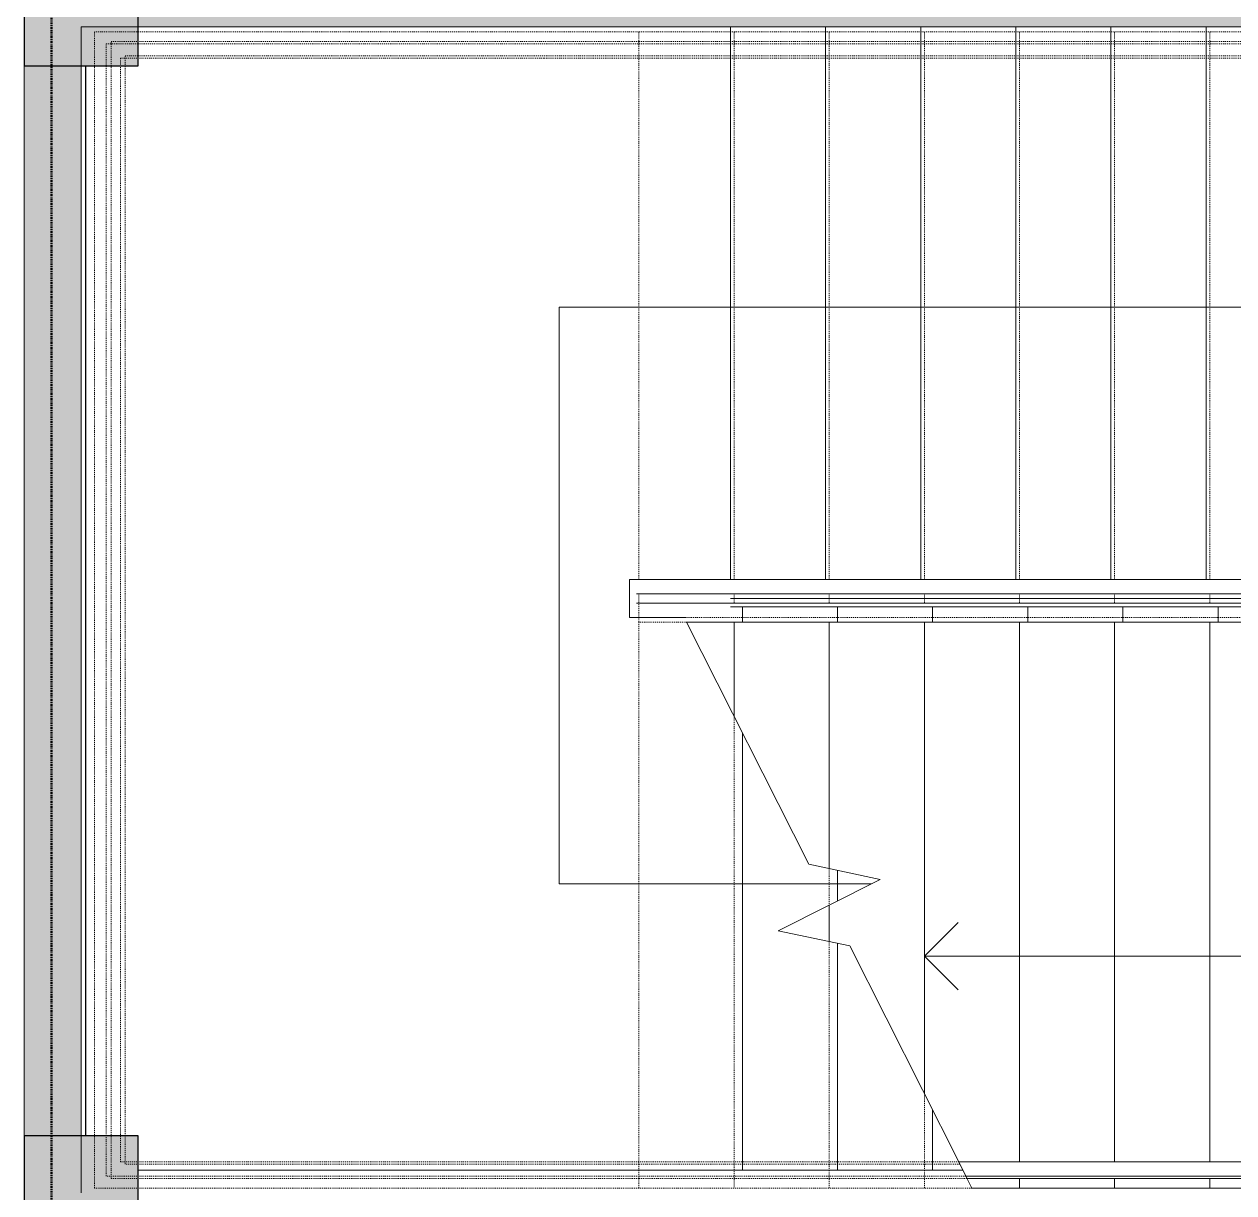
# Model space of a CAD drawing. Header units: inches. Extents: x -3803 to -1421, y -3454 to -210.
# Drawn here: x -3049.4 to -2922.2, y -2747.1 to -2624.3 of the extents above; entities that cross this region are included whole.
import ezdxf

# ---------------------------------------------------------------- set-up
doc = ezdxf.new("R2010")
doc.units = ezdxf.units.IN
doc.header["$MEASUREMENT"] = 0
doc.linetypes.add('1 HOUR', pattern=[0.3125, 0.1875, -0.0625, 0, -0.0625])
doc.linetypes.add('Overhead 1_16_', pattern=[0.101562, 0.0625, -0.039062])
for name, color, linetype, lineweight in [('A-FLOR', 192, 'Continuous', 13), ('A-FLOR-HRAL', 11, 'Continuous', 13), ('A-FLOR-HRAL-MBND', 5, 'Continuous', 13), ('A-GENM', 13, 'Continuous', 9), ('A-WALL-PATT', 111, 'Continuous', 13), ('I-WALL', 2, 'Continuous', 13), ('S-COLS', 52, 'Continuous', 13), ('S-STRS', 31, 'Continuous', 13), ('S-STRS-ANNO', 31, 'Continuous', 13), ('S-STRS-MBND', 31, 'Continuous', 13)]:
    doc.layers.add(name, color=color, linetype=linetype, lineweight=lineweight)

# ---------------------------------------------------------------- blocks, each defined once
blk = doc.blocks.new('15830016-STRUCT_MARTINEZ-MOORE_CENTRAL_v2018_rvt-1-DIMENSION PLAN - LEVEL 2 _579_ - 2__ - CAD')
at = {"layer": 'S-COLS', "lineweight": 5}
for points in [[(-3037.4, -2628.64), (-3037.4, -2616.64), (-3049.4, -2616.64), (-3049.4, -2628.64)], [(-3037.4, -2753.14), (-3037.4, -2741.14), (-3049.4, -2741.14), (-3049.4, -2753.14)]]:
    blk.add_hatch(color=50, dxfattribs=at).paths.add_polyline_path(points, flags=0)
at = {"layer": 'A-FLOR', "color": 253, "lineweight": 25}
blk.add_line((-3042.9, -2741.14), (-3042.9, -2628.64), dxfattribs=at)
at = {"layer": 'S-COLS', "color": 253, "lineweight": 25}
for p, q in [((-3049.4, -2616.64), (-3049.4, -2628.64)), ((-3037.4, -2628.64), (-3037.4, -2616.64)), ((-3049.4, -2628.64), (-3037.4, -2628.64)), ((-3037.4, -2741.14), (-3049.4, -2741.14)), ((-3049.4, -2741.14), (-3049.4, -2753.14)), ((-3037.4, -2753.14), (-3037.4, -2741.14))]:
    blk.add_line(p, q, dxfattribs=at)
blk = doc.blocks.new('Railing - Railing-473197-DIMENSION PLAN - LEVEL 2 _579_ - 2__ - CAD')
at = {"layer": 'A-FLOR-HRAL', "lineweight": 9}
for p, q in [((-2905.15, -2684.15), (-2905.15, -2684.65)), ((-2902.4, -2684.02), (-2904.77, -2684.02)), ((-2975.15, -2684.65), (-2905.15, -2684.65)), ((-2973.9, -2685.52), (-2975.15, -2685.52)), ((-2902.4, -2685.52), (-2973.9, -2685.52))]:
    blk.add_line(p, q, dxfattribs=at)
blk = doc.blocks.new('Railing - Railing-473347-DIMENSION PLAN - LEVEL 2 _579_ - 2__ - CAD')
at = {"layer": 'A-FLOR-HRAL', "lineweight": 9}
for p, q in [((-2985.77, -2686.64), (-2985.77, -2682.65)), ((-2985.77, -2682.65), (-2904.77, -2682.65)), ((-2985.77, -2686.64), (-2985.77, -2682.65)), ((-2985.02, -2684.15), (-2904.77, -2684.15)), ((-2904.77, -2685.14), (-2985.02, -2685.14)), ((-2904.77, -2685.14), (-2985.02, -2685.14)), ((-2904.77, -2685.14), (-2904.77, -2686.02)), ((-2904.77, -2685.14), (-2904.77, -2686.02)), ((-2979.77, -2686.64), (-2985.77, -2686.64)), ((-2979.77, -2686.64), (-2985.77, -2686.64))]:
    blk.add_line(p, q, dxfattribs=at)
at = {"layer": 'A-FLOR-HRAL-MBND', "linetype": 'Overhead 1_16_', "lineweight": 9}
for p, q in [((-2904.77, -2686.64), (-2979.77, -2686.64)), ((-2904.77, -2686.64), (-2979.77, -2686.64)), ((-2904.77, -2686.02), (-2904.77, -2686.64)), ((-2904.77, -2686.02), (-2904.77, -2686.64))]:
    blk.add_line(p, q, dxfattribs=at)
blk = doc.blocks.new('Railing - Railing-473351-DIMENSION PLAN - LEVEL 2 _579_ - 2__ - CAD')
at = {"layer": 'A-FLOR-HRAL', "lineweight": 9}
for p in [(-2950.4, -2745.39), (-2904.77, -2745.64)]:
    blk.add_line(p, (-2950.27, -2745.64), dxfattribs=at)
at = {"layer": 'A-FLOR-HRAL-MBND', "linetype": 'Overhead 1_16_', "lineweight": 9}
for p, q in [((-3040.27, -2626.08), (-2984.77, -2626.08)), ((-3040.27, -2745.64), (-3040.27, -2626.08)), ((-2984.77, -2626.08), (-2904.77, -2626.08)), ((-3038.77, -2627.58), (-2984.77, -2627.58)), ((-3038.77, -2744.14), (-3038.77, -2627.58)), ((-2984.77, -2627.58), (-2904.77, -2627.58)), ((-2984.77, -2744.14), (-3038.77, -2744.14)), ((-2951.03, -2744.14), (-2984.77, -2744.14)), ((-2984.77, -2745.64), (-3040.27, -2745.64)), ((-2950.27, -2745.64), (-2984.77, -2745.64))]:
    blk.add_line(p, q, dxfattribs=at)
blk = doc.blocks.new('Fire Rating - BSALS _Combined_1 - 1-Hour Fire-3469912-DIMENSION PLAN - LEVEL 2 _579_ - 2__ - CAD')
at = {"layer": 'A-GENM', "linetype": '1 HOUR', "lineweight": 50}
blk.add_line((0, 0), (129, 0), dxfattribs=at)
blk = doc.blocks.new('Handrail Type - Handrail_Internal_-V105-DIMENSION PLAN - LEVEL 2 _579_ - 2__ - CAD')
at = {"layer": 'A-FLOR-HRAL', "linetype": 'Overhead 1_16_', "lineweight": 9}
for p, q in [((-3040.77, -2626.33), (-2994.77, -2626.33)), ((-3040.77, -2745.39), (-3040.77, -2626.33)), ((-2994.77, -2626.33), (-2904.77, -2626.33)), ((-3039.27, -2627.83), (-2994.77, -2627.83)), ((-3039.27, -2743.89), (-3039.27, -2627.83)), ((-2994.77, -2627.83), (-2904.77, -2627.83)), ((-2984.77, -2743.89), (-3039.27, -2743.89)), ((-2951.16, -2743.89), (-2984.77, -2743.89)), ((-2984.77, -2745.39), (-3040.77, -2745.39)), ((-2950.4, -2745.39), (-2984.77, -2745.39))]:
    blk.add_line(p, q, dxfattribs=at)
at = {"layer": 'A-FLOR-HRAL', "lineweight": 9}
for p, q in [((-2951.16, -2743.89), (-2950.4, -2745.39)), ((-2904.77, -2743.89), (-2951.16, -2743.89)), ((-2904.77, -2745.39), (-2950.4, -2745.39))]:
    blk.add_line(p, q, dxfattribs=at)

msp = doc.modelspace()

# ---------------------------------------------------------------- hatches: boundary and pattern name
at = {"layer": 'A-WALL-PATT', "lineweight": 20}
for points in [[(-2863.4, -2624.52), (-2863.4, -2618.52), (-3045.15, -2618.52), (-3045.15, -2621.52), (-3043.4, -2621.52), (-3043.4, -2624.52), (-2865.07, -2624.52)], [(-3044.52, -2753.2), (-3043.4, -2753.2), (-3043.4, -2621.52), (-3049.4, -2621.52), (-3049.4, -2753.2)]]:
    msp.add_hatch(color=10, dxfattribs=at).paths.add_polyline_path(points, flags=0)

# ---------------------------------------------------------------- linework, layer by layer
at = {"layer": 'I-WALL', "lineweight": 20}
for p, q in [((-3049.4, -2606.52), (-3049.4, -2758.89)), ((-3043.4, -2747.14), (-3043.4, -2624.52)), ((-3043.4, -2624.52), (-2865.27, -2624.52))]:
    msp.add_line(p, q, dxfattribs=at)
at = {"layer": 'S-STRS', "lineweight": 9}
for p, q in [((-2975.15, -2682.65), (-2975.15, -2624.52)), ((-2965.15, -2682.65), (-2965.15, -2624.52)), ((-2955.15, -2682.65), (-2955.15, -2624.52)), ((-2945.15, -2682.65), (-2945.15, -2624.52)), ((-2935.15, -2682.65), (-2935.15, -2624.52)), ((-2925.15, -2682.65), (-2925.15, -2624.52)), ((-2973.9, -2685.52), (-2973.9, -2687.14)), ((-2963.9, -2685.52), (-2963.9, -2687.14)), ((-2953.9, -2685.52), (-2953.9, -2687.14)), ((-2943.9, -2685.52), (-2943.9, -2687.14)), ((-2933.9, -2685.52), (-2933.9, -2687.14)), ((-2923.9, -2685.52), (-2923.9, -2687.14)), ((-2966.93, -2712.6), (-2979.77, -2687.14)), ((-2904.77, -2687.14), (-2979.77, -2687.14)), ((-2974.77, -2687.14), (-2974.77, -2697.06)), ((-2964.77, -2687.14), (-2964.77, -2713.06)), ((-2954.77, -2687.14), (-2954.77, -2736.72)), ((-2944.77, -2687.14), (-2944.77, -2743.89)), ((-2934.77, -2687.14), (-2934.77, -2743.89)), ((-2924.77, -2687.14), (-2924.77, -2743.89)), ((-2973.9, -2698.79), (-2973.9, -2744.77)), ((-2959.41, -2714.19), (-2966.93, -2712.6)), ((-2963.9, -2713.24), (-2963.9, -2716.45)), ((-2970.13, -2719.59), (-2959.41, -2714.19)), ((-2964.77, -2716.89), (-2964.77, -2720.72)), ((-2962.61, -2721.17), (-2970.13, -2719.59)), ((-2963.9, -2720.9), (-2963.9, -2744.77)), ((-2951.16, -2743.89), (-2962.61, -2721.17)), ((-2953.9, -2738.45), (-2953.9, -2744.77)), ((-2973.9, -2744.77), (-3037.4, -2744.77)), ((-2950.71, -2744.77), (-2973.9, -2744.77)), ((-2949.77, -2746.64), (-2950.4, -2745.39)), ((-2944.77, -2745.64), (-2944.77, -2746.64)), ((-2934.77, -2745.64), (-2934.77, -2746.64)), ((-2924.77, -2745.64), (-2924.77, -2746.64)), ((-2904.77, -2746.64), (-2949.77, -2746.64))]:
    msp.add_line(p, q, dxfattribs=at)
at = {"layer": 'S-STRS-ANNO', "lineweight": 9}
for p, q in [((-2993.15, -2654.02), (-2975.15, -2654.02)), ((-2993.15, -2714.64), (-2993.15, -2654.02)), ((-2975.15, -2654.02), (-2905.15, -2654.02)), ((-2973.9, -2714.64), (-2993.15, -2714.64)), ((-2960.31, -2714.64), (-2973.9, -2714.64)), ((-2951.23, -2718.72), (-2954.77, -2722.26)), ((-2951.23, -2725.8), (-2954.77, -2722.26)), ((-2904.77, -2722.26), (-2954.77, -2722.26))]:
    msp.add_line(p, q, dxfattribs=at)
at = {"layer": 'S-STRS-MBND', "linetype": 'Overhead 1_16_', "lineweight": 9}
for p, q in [((-3042.02, -2625.08), (-2984.77, -2625.08)), ((-3042.02, -2746.64), (-3042.02, -2625.08)), ((-2984.77, -2682.65), (-2984.77, -2625.08)), ((-2984.77, -2625.08), (-2904.77, -2625.08)), ((-2974.77, -2682.65), (-2974.77, -2625.08)), ((-2964.77, -2682.65), (-2964.77, -2625.08)), ((-2954.77, -2682.65), (-2954.77, -2625.08)), ((-2944.77, -2682.65), (-2944.77, -2625.08)), ((-2934.77, -2682.65), (-2934.77, -2625.08)), ((-2924.77, -2682.65), (-2924.77, -2625.08)), ((-2984.77, -2685.15), (-2984.77, -2684.15)), ((-2974.77, -2685.15), (-2974.77, -2684.15)), ((-2964.77, -2685.15), (-2964.77, -2684.15)), ((-2954.77, -2685.15), (-2954.77, -2684.15)), ((-2944.77, -2685.15), (-2944.77, -2684.15)), ((-2934.77, -2685.15), (-2934.77, -2684.15)), ((-2924.77, -2685.15), (-2924.77, -2684.15)), ((-2984.77, -2685.15), (-2904.77, -2685.15)), ((-2984.77, -2687.14), (-2984.77, -2685.15)), ((-2984.77, -2687.14), (-2984.77, -2746.64)), ((-2979.77, -2687.14), (-2984.77, -2687.14)), ((-2974.77, -2697.06), (-2974.77, -2746.64)), ((-2964.77, -2713.06), (-2964.77, -2716.89)), ((-2964.77, -2720.72), (-2964.77, -2746.64)), ((-2954.77, -2736.72), (-2954.77, -2746.64)), ((-2984.77, -2746.64), (-3042.02, -2746.64)), ((-2949.77, -2746.64), (-2984.77, -2746.64))]:
    msp.add_line(p, q, dxfattribs=at)

# ---------------------------------------------------------------- block references
at = {"lineweight": 5}
msp.add_blockref('15830016-STRUCT_MARTINEZ-MOORE_CENTRAL_v2018_rvt-1-DIMENSION PLAN - LEVEL 2 _579_ - 2__ - CAD', (0, 0), dxfattribs=at)
at = {"layer": 'A-FLOR-HRAL', "lineweight": 9}
for name in ['Handrail Type - Handrail_Internal_-V105-DIMENSION PLAN - LEVEL 2 _579_ - 2__ - CAD', 'Railing - Railing-473351-DIMENSION PLAN - LEVEL 2 _579_ - 2__ - CAD', 'Railing - Railing-473347-DIMENSION PLAN - LEVEL 2 _579_ - 2__ - CAD', 'Railing - Railing-473197-DIMENSION PLAN - LEVEL 2 _579_ - 2__ - CAD']:
    msp.add_blockref(name, (0, 0), dxfattribs=at)
at = {"layer": 'A-GENM', "rotation": 89.99999999999984}
msp.add_blockref('Fire Rating - BSALS _Combined_1 - 1-Hour Fire-3469912-DIMENSION PLAN - LEVEL 2 _579_ - 2__ - CAD', (-3046.52, -2750.52), dxfattribs=at)

doc.saveas('drawing.dxf')
